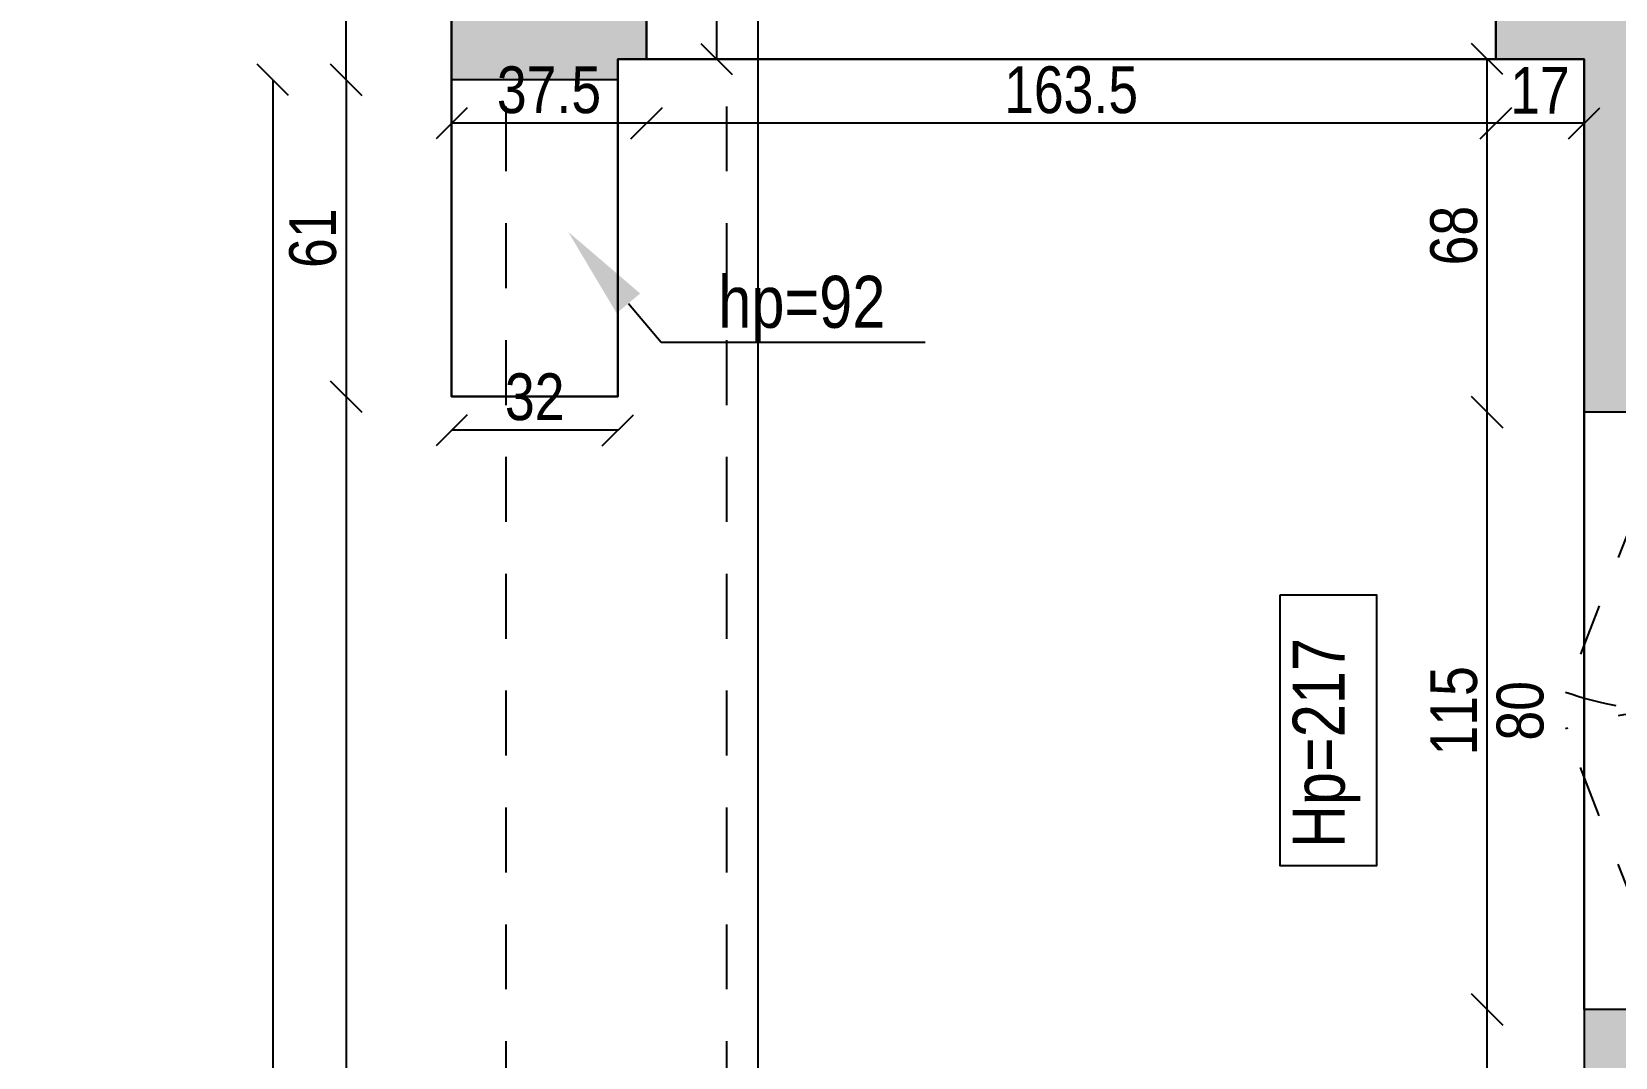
# Model space of a CAD drawing. Header units: metres. Extents: x 493 to 630, y -132 to -15.
# Drawn here: x 567.347 to 570.395, y -86.497 to -84.522 of the extents above; entities that cross this region are included whole.
import ezdxf
from ezdxf import colors
from ezdxf.entities.mleader import LeaderData, LeaderLine
from ezdxf.math import Vec2, Vec3

# ---------------------------------------------------------------- set-up
doc = ezdxf.new("R2010")
doc.units = ezdxf.units.M
doc.header["$MEASUREMENT"] = 0
doc.header["$PDMODE"] = 3
doc.linetypes.add('HIDDEN', pattern=[0.375, 0.25, -0.125])
doc.linetypes.add('HIDDEN2', pattern=[0.1875, 0.125, -0.0625])
for name, color, linetype in [('a_caramida', 2, 'Continuous'), ('a_cote_50', 9, 'Continuous'), ('a_grinzi', 253, 'HIDDEN'), ('a_pereti_hasuri', 253, 'Continuous'), ('a_punctat', 40, 'HIDDEN2'), ('a_tamplarie_ferestre', 6, 'Continuous'), ('a_text', 7, 'Continuous'), ('a_vederi', 74, 'Continuous')]:
    doc.layers.add(name, color=color, linetype=linetype)
doc.layers.add('a_suprafete', color=7, linetype='Continuous', plot=False)
doc.styles.get("Standard").update_dxf_attribs({"font": 'ARIALN.TTF'})
doc.dimstyles.new('50 cote', dxfattribs={"dimtxt": 0.09, "dimasz": 0.06, "dimexe": 0, "dimexo": 0, "dimgap": 0.018, "dimtad": 1, "dimdec": 1, "dimlfac": 100, "dimrnd": 0.5, "dimdsep": 46, "dimtxsty": 'Standard', "dimblk": 'OBLIQUE', "dimcen": 0.00045, "dimclrd": 256, "dimclrt": 4, "dimadec": 1, "dimazin": 0, "dimtfac": 1, "dimtdec": 1, "dimtix": 1, "dimtofl": 0, "dimtmove": 0, "dimatfit": 3, "dimldrblk": 'OBLIQUE', "dimfxl": 0, "dimtolj": 1, "dimtzin": 0, "dimarcsym": 0})

# ---------------------------------------------------------------- blocks, each defined once
blk = doc.blocks.new('_Oblique')
at = {"color": 0, "linetype": 'ByBlock', "lineweight": -2}
blk.add_line((-0.5, -0.5), (0.5, 0.5), dxfattribs=at)
blk = doc.blocks.new('*D164')
at = {"layer": 'a_cote_50', "lineweight": -2, "ltscale": 0.3}
blk.add_line((570.1486, -88.5646), (570.1486, -86.4046), dxfattribs=at)
at = {"layer": 'Defpoints', "color": 0, "ltscale": 0.3}
for p in [(570.1486, -86.4046), (570.4403, -86.4046), (570.4403, -88.5646)]:
    blk.add_point(p, dxfattribs=at)
at = {"layer": 'a_cote_50', "lineweight": -2, "ltscale": 0.3, "xscale": 0.06, "yscale": 0.06, "zscale": 0.06}
for p, rotation in [((570.1486, -86.4046), 90), ((570.1486, -88.5646), 270)]:
    blk.add_blockref('_Oblique', p, dxfattribs=dict(at, rotation=rotation))
at = {"layer": 'a_cote_50', "color": 4, "ltscale": 0.3, "insert": (570.0847, -87.4846), "char_height": 0.09, "attachment_point": 5, "rotation": 90}
blk.add_mtext('\\A1;216', dxfattribs=at)
blk = doc.blocks.new('*D165')
at = {"layer": 'a_cote_50', "lineweight": -2, "ltscale": 0.3}
blk.add_line((570.1486, -86.4046), (570.1486, -85.2546), dxfattribs=at)
at = {"layer": 'Defpoints', "color": 0, "ltscale": 0.3}
for p in [(570.1486, -85.2546), (570.4403, -85.2546), (570.4403, -86.4046)]:
    blk.add_point(p, dxfattribs=at)
at = {"layer": 'a_cote_50', "lineweight": -2, "ltscale": 0.3, "xscale": 0.06, "yscale": 0.06, "zscale": 0.06}
for p, rotation in [((570.1486, -85.2546), 90), ((570.1486, -86.4046), 270)]:
    blk.add_blockref('_Oblique', p, dxfattribs=dict(at, rotation=rotation))
at = {"layer": 'a_cote_50', "color": 4, "ltscale": 0.3, "char_height": 0.09, "attachment_point": 5, "rotation": 90}
for s, insert in [('\\A1;115', (570.0847, -85.8296)), ('\\A1;80', (570.2126, -85.8296))]:
    blk.add_mtext(s, dxfattribs=dict(at, insert=insert))
blk = doc.blocks.new('*D166')
at = {"layer": 'a_cote_50', "lineweight": -2, "ltscale": 0.3}
blk.add_line((570.1486, -85.2546), (570.1486, -84.5746), dxfattribs=at)
at = {"layer": 'Defpoints', "color": 0, "ltscale": 0.3}
for p in [(570.1486, -84.5746), (570.3353, -84.5746), (570.3353, -85.2546)]:
    blk.add_point(p, dxfattribs=at)
at = {"layer": 'a_cote_50', "lineweight": -2, "ltscale": 0.3, "xscale": 0.06, "yscale": 0.06, "zscale": 0.06}
for p, rotation in [((570.1486, -84.5746), 90), ((570.1486, -85.2546), 270)]:
    blk.add_blockref('_Oblique', p, dxfattribs=dict(at, rotation=rotation))
at = {"layer": 'a_cote_50', "color": 4, "ltscale": 0.3, "insert": (570.0847, -84.9146), "char_height": 0.09, "attachment_point": 5, "rotation": 90}
blk.add_mtext('\\A1;68', dxfattribs=at)
blk = doc.blocks.new('*D167')
at = {"layer": 'a_cote_50', "lineweight": -2, "ltscale": 0.3}
blk.add_line((567.9522, -84.6146), (567.9522, -84.0446), dxfattribs=at)
at = {"layer": 'Defpoints', "color": 0, "ltscale": 0.3}
for p in [(567.9522, -84.0446), (568.2083, -84.0446), (568.1553, -84.6146)]:
    blk.add_point(p, dxfattribs=at)
at = {"layer": 'a_cote_50', "lineweight": -2, "ltscale": 0.3, "xscale": 0.06, "yscale": 0.06, "zscale": 0.06}
for p, rotation in [((567.9522, -84.0446), 90), ((567.9522, -84.6146), 270)]:
    blk.add_blockref('_Oblique', p, dxfattribs=dict(at, rotation=rotation))
at = {"layer": 'a_cote_50', "color": 4, "ltscale": 0.3, "insert": (567.8885, -84.3296), "char_height": 0.09, "attachment_point": 5, "rotation": 90}
blk.add_mtext('\\A1;57', dxfattribs=at)
blk = doc.blocks.new('*D172')
at = {"layer": 'a_cote_50', "lineweight": -2, "ltscale": 0.3}
blk.add_line((567.9522, -84.6146), (567.9522, -85.2246), dxfattribs=at)
at = {"layer": 'Defpoints', "color": 0, "ltscale": 0.3}
for p in [(568.1553, -84.6146), (567.9522, -85.2246), (568.1553, -85.2246)]:
    blk.add_point(p, dxfattribs=at)
at = {"layer": 'a_cote_50', "lineweight": -2, "ltscale": 0.3, "xscale": 0.06, "yscale": 0.06, "zscale": 0.06}
for p, rotation in [((567.9522, -84.6146), 90), ((567.9522, -85.2246), 270)]:
    blk.add_blockref('_Oblique', p, dxfattribs=dict(at, rotation=rotation))
at = {"layer": 'a_cote_50', "color": 4, "ltscale": 0.3, "insert": (567.8883, -84.9196), "char_height": 0.09, "attachment_point": 5, "rotation": 90}
blk.add_mtext('\\A1;61', dxfattribs=at)
blk = doc.blocks.new('*D173')
at = {"layer": 'a_cote_50', "lineweight": -2, "ltscale": 0.3}
blk.add_line((568.4753, -85.2894), (568.1553, -85.2894), dxfattribs=at)
at = {"layer": 'Defpoints', "color": 0, "ltscale": 0.3}
for p in [(568.1553, -85.1846), (568.4753, -85.1846), (568.1553, -85.2894)]:
    blk.add_point(p, dxfattribs=at)
at = {"layer": 'a_cote_50', "lineweight": -2, "ltscale": 0.3, "xscale": 0.06, "yscale": 0.06, "zscale": 0.06, "rotation": 180}
blk.add_blockref('_Oblique', (568.1553, -85.2894), dxfattribs=at)
at = {"layer": 'a_cote_50', "lineweight": -2, "ltscale": 0.3, "xscale": 0.06, "yscale": 0.06, "zscale": 0.06}
blk.add_blockref('_Oblique', (568.4753, -85.2894), dxfattribs=at)
at = {"layer": 'a_cote_50', "color": 4, "ltscale": 0.3, "insert": (568.3153, -85.2255), "char_height": 0.09, "attachment_point": 5}
blk.add_mtext('\\A1;32', dxfattribs=at)
blk = doc.blocks.new('*D118')
at = {"layer": 'a_cote_50', "lineweight": -2, "ltscale": 0.3}
blk.add_line((568.6651, -84.2846), (568.6651, -84.5746), dxfattribs=at)
at = {"layer": 'Defpoints', "color": 0, "ltscale": 0.3}
for p in [(568.6651, -84.2846), (568.6651, -84.5746), (568.6651, -84.5746)]:
    blk.add_point(p, dxfattribs=at)
at = {"layer": 'a_cote_50', "lineweight": -2, "ltscale": 0.3, "xscale": 0.06, "yscale": 0.06, "zscale": 0.06}
for p, rotation in [((568.6651, -84.2846), 90), ((568.6651, -84.5746), 270)]:
    blk.add_blockref('_Oblique', p, dxfattribs=dict(at, rotation=rotation))
at = {"layer": 'a_cote_50', "color": 4, "ltscale": 0.3, "insert": (568.6011, -84.4296), "char_height": 0.09, "attachment_point": 5, "rotation": 90}
blk.add_mtext('\\A1;29', dxfattribs=at)
blk = doc.blocks.new('*D126')
at = {"layer": 'a_cote_50', "lineweight": -2, "ltscale": 0.3}
blk.add_line((567.9522, -85.2246), (567.9522, -88.8446), dxfattribs=at)
at = {"layer": 'Defpoints', "color": 0, "ltscale": 0.3}
for p in [(568.1553, -85.2246), (567.9522, -88.8446), (568.2603, -88.8446)]:
    blk.add_point(p, dxfattribs=at)
at = {"layer": 'a_cote_50', "lineweight": -2, "ltscale": 0.3, "xscale": 0.06, "yscale": 0.06, "zscale": 0.06}
for p, rotation in [((567.9522, -85.2246), 90), ((567.9522, -88.8446), 270)]:
    blk.add_blockref('_Oblique', p, dxfattribs=dict(at, rotation=rotation))
at = {"layer": 'a_cote_50', "color": 4, "ltscale": 0.3, "insert": (567.8883, -87.0346), "char_height": 0.09, "attachment_point": 5, "rotation": 90}
blk.add_mtext('\\A1;362', dxfattribs=at)
blk = doc.blocks.new('*D127')
at = {"layer": 'a_cote_50', "lineweight": -2, "ltscale": 0.3}
blk.add_line((570.3353, -84.6983), (570.1653, -84.6983), dxfattribs=at)
at = {"layer": 'Defpoints', "color": 0, "ltscale": 0.3}
for p in [(570.1653, -84.5746), (570.3353, -84.5746), (570.1653, -84.6983)]:
    blk.add_point(p, dxfattribs=at)
at = {"layer": 'a_cote_50', "lineweight": -2, "ltscale": 0.3, "xscale": 0.06, "yscale": 0.06, "zscale": 0.06, "rotation": 180}
blk.add_blockref('_Oblique', (570.1653, -84.6983), dxfattribs=at)
at = {"layer": 'a_cote_50', "lineweight": -2, "ltscale": 0.3, "xscale": 0.06, "yscale": 0.06, "zscale": 0.06}
blk.add_blockref('_Oblique', (570.3353, -84.6983), dxfattribs=at)
at = {"layer": 'a_cote_50', "color": 4, "ltscale": 0.3, "insert": (570.2503, -84.6351), "char_height": 0.09, "attachment_point": 5}
blk.add_mtext('\\A1;17', dxfattribs=at)
blk = doc.blocks.new('*D128')
at = {"layer": 'a_cote_50', "lineweight": -2, "ltscale": 0.3}
blk.add_line((570.1653, -84.6983), (568.5304, -84.6983), dxfattribs=at)
at = {"layer": 'Defpoints', "color": 0, "ltscale": 0.3}
for p in [(568.5304, -84.5746), (570.1653, -84.5746), (568.5304, -84.6983)]:
    blk.add_point(p, dxfattribs=at)
at = {"layer": 'a_cote_50', "lineweight": -2, "ltscale": 0.3, "xscale": 0.06, "yscale": 0.06, "zscale": 0.06, "rotation": 180}
blk.add_blockref('_Oblique', (568.5304, -84.6983), dxfattribs=at)
at = {"layer": 'a_cote_50', "lineweight": -2, "ltscale": 0.3, "xscale": 0.06, "yscale": 0.06, "zscale": 0.06}
blk.add_blockref('_Oblique', (570.1653, -84.6983), dxfattribs=at)
at = {"layer": 'a_cote_50', "color": 4, "ltscale": 0.3, "insert": (569.3478, -84.6344), "char_height": 0.09, "attachment_point": 5}
blk.add_mtext('\\A1;163.5', dxfattribs=at)
blk = doc.blocks.new('*D129')
at = {"layer": 'a_cote_50', "lineweight": -2, "ltscale": 0.3}
blk.add_line((568.5304, -84.6983), (568.1553, -84.6983), dxfattribs=at)
at = {"layer": 'Defpoints', "color": 0, "ltscale": 0.3}
for p in [(568.1553, -84.5746), (568.5304, -84.5746), (568.1553, -84.6983)]:
    blk.add_point(p, dxfattribs=at)
at = {"layer": 'a_cote_50', "lineweight": -2, "ltscale": 0.3, "xscale": 0.06, "yscale": 0.06, "zscale": 0.06, "rotation": 180}
blk.add_blockref('_Oblique', (568.1553, -84.6983), dxfattribs=at)
at = {"layer": 'a_cote_50', "lineweight": -2, "ltscale": 0.3, "xscale": 0.06, "yscale": 0.06, "zscale": 0.06}
blk.add_blockref('_Oblique', (568.5304, -84.6983), dxfattribs=at)
at = {"layer": 'a_cote_50', "color": 4, "ltscale": 0.3, "insert": (568.3428, -84.6344), "char_height": 0.09, "attachment_point": 5}
blk.add_mtext('\\A1;37.5', dxfattribs=at)
blk = doc.blocks.new('*D130')
at = {"layer": 'a_cote_50', "lineweight": -2, "ltscale": 0.3}
blk.add_line((567.8113, -84.6146), (567.8113, -88.8446), dxfattribs=at)
at = {"layer": 'Defpoints', "color": 0, "ltscale": 0.3}
for p in [(568.1553, -84.6146), (567.8113, -88.8446), (568.2603, -88.8446)]:
    blk.add_point(p, dxfattribs=at)
at = {"layer": 'a_cote_50', "lineweight": -2, "ltscale": 0.3, "xscale": 0.06, "yscale": 0.06, "zscale": 0.06}
for p, rotation in [((567.8113, -84.6146), 90), ((567.8113, -88.8446), 270)]:
    blk.add_blockref('_Oblique', p, dxfattribs=dict(at, rotation=rotation))
at = {"layer": 'a_cote_50', "color": 4, "ltscale": 0.3, "insert": (567.7473, -86.7296), "char_height": 0.09, "attachment_point": 5, "rotation": 90}
blk.add_mtext('\\A1;423', dxfattribs=at)
blk = doc.blocks.new('tampalrie subsol')
at = {"layer": 'a_punctat', "ltscale": 0.5}
blk.add_line((570.5103, -85.2549), (570.2996, -85.7935), dxfattribs=at)
blk.add_lwpolyline([(570.5103, -86.4042), (570.2992, -85.8646, -0.077214), (570.5006, -85.8302)], format="xyb", dxfattribs=at)
blk.add_arc((570.5115, -85.1895), 0.6401, 250.661, 269.8868, dxfattribs=at)

msp = doc.modelspace()

# ---------------------------------------------------------------- hatches: boundary and pattern name
at = {"layer": 'a_pereti_hasuri', "ltscale": 0.3}
h = msp.add_hatch(dxfattribs=at)
h.set_pattern_fill('ANSI33', color=256, scale=0.25, style=0)
h.set_pattern_definition([(45, (-4876.954644, 8292.469365), (-0.04419417382, 0.04419417382), []), (45, (-4876.91045, 8292.469365), (-0.04419417382, 0.04419417382), [0.03125, -0.015625])])
h.paths.add_polyline_path([(570.9453, -85.2546), (570.3353, -85.2546), (570.3353, -84.5746), (570.1653, -84.5746), (570.1653, -84.2846), (570.3153, -84.2846), (570.3153, -83.7146), (570.9453, -83.7146)])
h.paths.add_polyline_path([(568.4753, -84.5746), (568.4753, -84.6146), (568.1553, -84.6146), (568.1553, -84.0446), (568.4453, -84.0446), (568.4453, -84.1646), (568.5304, -84.1646), (568.5304, -84.5746)])
h.paths.add_polyline_path([(570.9453, -86.4046), (570.3353, -86.4046), (570.3353, -88.5646), (569.4803, -88.5646), (569.4803, -88.8446), (568.2203, -88.8446), (568.2203, -91.9946), (567.9853, -91.9946), (567.9853, -92.7946), (568.7453, -92.7946), (568.7453, -89.1211), (570.9453, -89.1211)])

# ---------------------------------------------------------------- linework, layer by layer
at = {"layer": 'a_caramida', "ltscale": 0.3}
for points in [[(570.9453, -85.2546), (570.3353, -85.2546), (570.3353, -84.5746), (570.1653, -84.5746), (570.1653, -84.2846), (570.3153, -84.2846), (570.3153, -83.7146), (570.9453, -83.7146)], [(568.4753, -84.5746), (568.4753, -84.6146), (568.1553, -84.6146), (568.1553, -84.0446), (568.4453, -84.0446), (568.4453, -84.1646), (568.5304, -84.1646), (568.5304, -84.5746)], [(570.9453, -86.4046), (570.3353, -86.4046), (570.3353, -88.5646), (569.4803, -88.5646), (569.4803, -88.8446), (568.2203, -88.8446), (568.2203, -91.9946), (567.9853, -91.9946), (567.9853, -92.7946), (568.7453, -92.7946), (568.7453, -89.1211), (570.9453, -89.1211)]]:
    msp.add_lwpolyline(points, close=True, dxfattribs=at)
at = {"layer": 'a_cote_50', "color": 242, "ltscale": 0.3}
msp.add_lwpolyline([(568.7453, -92.7946), (568.7453, -83.0646), (553.7853, -83.0646), (553.785, -79.3896), (504.215, -79.3896), (506.1203, -92.7946)], close=True, dxfattribs=at)
at = {"layer": 'a_grinzi', "ltscale": 0.5}
for points in [[(568.2603, -88.8408), (568.2603, -84.5746)], [(568.6853, -88.8408), (568.6853, -84.5746)]]:
    msp.add_lwpolyline(points, dxfattribs=at)
at = {"layer": 'a_suprafete', "ltscale": 0.3}
msp.add_lwpolyline([(562.8605, -83.0796), (564.8105, -83.0796), (564.8105, -83.3396), (565.3505, -83.3396), (565.3505, -82.9996), (568.1553, -82.9996), (568.1553, -83.1296), (568.2053, -83.1296), (568.2053, -84.0446), (568.1553, -84.0446), (568.1553, -84.5746), (568.1553, -85.2246), (568.4753, -85.2246), (568.4753, -84.5746), (568.9106, -84.5746), (570.3353, -84.5746), (570.3353, -88.5646), (569.4803, -88.5646), (569.4803, -88.8446), (568.2203, -88.8446), (568.2203, -91.9946)], dxfattribs=at)
at = {"layer": 'a_text'}
msp.add_lwpolyline([(569.7496, -85.6072), (569.7496, -86.1272), (569.9363, -86.1272), (569.9363, -85.6072)], close=True, dxfattribs=at)
at = {"layer": 'a_vederi', "ltscale": 0.3}
msp.add_lwpolyline([(568.5304, -84.2846), (570.1653, -84.2846), (570.1653, -84.5746), (568.5304, -84.5746)], close=True, dxfattribs=at)
for points in [[(568.4753, -84.5746), (568.4753, -85.2246), (568.1553, -85.2246), (568.1553, -84.5746)], [(570.3353, -86.4044), (570.3353, -85.2544)]]:
    msp.add_lwpolyline(points, dxfattribs=at)
at = {"layer": 'a_vederi', "color": 1, "ltscale": 0.3}
msp.add_lwpolyline([(568.4753, -85.2246), (568.1553, -85.2246)], dxfattribs=at)

# ---------------------------------------------------------------- block references
at = {"layer": 'a_tamplarie_ferestre'}
msp.add_blockref('tampalrie subsol', (0, 0), dxfattribs=at)

# ---------------------------------------------------------------- texts
at = {"layer": 'a_text', "insert": (569.9046, -85.6894), "char_height": 0.1, "width": 1.87247, "attachment_point": 9, "rotation": 90}
msp.add_mtext('\\A1;Hp=217', dxfattribs=at)

# ---------------------------------------------------------------- dimensions: what is measured, and where the dimension line sits
at = {"layer": 'a_cote_50', "ltscale": 0.3}
for base, p1, p2, angle, picture, middle in [((567.9522, -84.0446), (568.1553, -84.6146), (568.2083, -84.0446), 270, '*D167', (567.8885, -84.3296)), ((570.1486, -84.5746), (570.3353, -85.2546), (570.3353, -84.5746), 270, '*D166', (570.0847, -84.9146)), ((568.1553, -84.6983), (568.5304, -84.5746), (568.1553, -84.5746), 180, '*D129', (568.3428, -84.6344)), ((568.5304, -84.6983), (570.1653, -84.5746), (568.5304, -84.5746), 180, '*D128', (569.3478, -84.6344)), ((570.1486, -86.4046), (570.4403, -88.5646), (570.4403, -86.4046), 270, '*D164', (570.0847, -87.4846))]:
    dim = msp.add_linear_dim(base=base, p1=p1, p2=p2, angle=angle, dimstyle='50 cote', override={"dimtmove": 1}, dxfattribs=at)
    dim.commit()
    dim.dimension.update_dxf_attribs({"geometry": picture, "text_midpoint": middle})
dim = msp.add_aligned_dim(p1=(568.6651, -84.2846), p2=(568.6651, -84.5746), distance=0, dimstyle='50 cote', dxfattribs=at)
dim.commit()
dim.dimension.update_dxf_attribs({"geometry": '*D118', "text_midpoint": (568.6011, -84.4296)})
for base, p1, p2, angle, picture, middle in [((567.8113, -88.8446), (568.1553, -84.6146), (568.2603, -88.8446), 270, '*D130', (567.7473, -86.7296)), ((567.9522, -85.2246), (568.1553, -84.6146), (568.1553, -85.2246), 270, '*D172', (567.8883, -84.9196)), ((570.1653, -84.6983), (570.3353, -84.5746), (570.1653, -84.5746), 180, '*D127', (570.2503, -84.6351)), ((568.1553, -85.2894), (568.4753, -85.1846), (568.1553, -85.1846), 180, '*D173', (568.3153, -85.2255)), ((567.9522, -88.8446), (568.1553, -85.2246), (568.2603, -88.8446), 270, '*D126', (567.8883, -87.0346))]:
    dim = msp.add_linear_dim(base=base, p1=p1, p2=p2, angle=angle, dimstyle='50 cote', dxfattribs=at)
    dim.commit()
    dim.dimension.update_dxf_attribs({"geometry": picture, "text_midpoint": middle})
dim = msp.add_linear_dim(base=(570.1486, -85.2546), p1=(570.4403, -86.4046), p2=(570.4403, -85.2546), angle=270, text='<>\\X80', dimstyle='50 cote', override={"dimtmove": 1}, dxfattribs=at)
dim.commit()
dim.dimension.update_dxf_attribs({"geometry": '*D165', "text_midpoint": (570.1486, -85.8296)})

# ---------------------------------------------------------------- leaders
ml = msp.add_multileader_mtext('Standard')
ml.set_content('hp=92', color=256)
ml.set_leader_properties()
ml.build(insert=Vec2(0, 0))
ml.multileader.update_dxf_attribs({"text_left_attachment_type": 6, "text_right_attachment_type": 6, "dogleg_length": 0.1, "arrow_head_size": 0.18})
ctx = ml.context
ctx.base_point, ctx.char_height, ctx.arrow_head_size, ctx.landing_gap_size, ctx.plane_origin = Vec3(568.6586, -85.1199), 0.1, 0.18, 0.01, Vec3(568.4847, -84.9073)
ctx.left_attachment, ctx.right_attachment = 6, 6
notes = []
notes.append((ctx, [(1, (1, 1, 0), (568.5586, -85.1199), (1, 0), 0.1, [(0, [(568.3797, -84.9073)], 0, [])])]))
ctx.mtext.insert, ctx.mtext.flow_direction = Vec3(568.6686, -84.9921), 5
for ctx, leaders in notes:
    for number, flags, end, landing, length, lines in leaders:
        leader = LeaderData()
        leader.index, (leader.has_last_leader_line, leader.has_dogleg_vector, leader.attachment_direction) = number, flags
        leader.last_leader_point, leader.dogleg_vector, leader.dogleg_length = Vec3(end), Vec3(landing), length
        for number, points, colour, breaks in lines:
            line = LeaderLine()
            line.index, line.vertices, line.color, line.breaks = number, Vec3.list(points), colors.encode_raw_color(colour), breaks
            leader.lines.append(line)
        ctx.leaders.append(leader)

doc.saveas('drawing.dxf')
